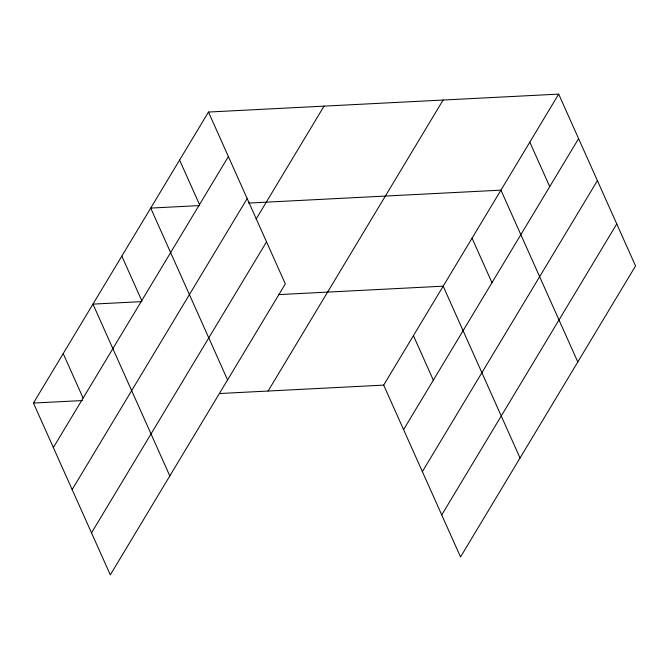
<?xml version="1.0" encoding="UTF-8"?>
<svg xmlns="http://www.w3.org/2000/svg" width="669" height="669" viewBox="0 0 669 669"><rect width="100%" height="100%" fill="white"/><g stroke="black" fill="none" stroke-linecap="round" stroke-linejoin="round"><path stroke-width="1" d="M208.469 112.049L285.329 283.882L110.31 574.88L33.45 403.056L208.469 112.049L558.69 94.12L635.55 265.944L460.531 556.951L383.672 385.118L558.69 94.12M53.361 447.569L228.38 156.563M72.152 489.583L247.17 198.576M256.127 219.064L324.039 106.137M91.519 532.867L266.538 241.869M268.102 391.039L443.112 100.032M403.583 429.632L578.601 138.634M422.373 471.645L597.392 180.647M441.741 514.938L616.759 223.931M199.646 205.575L150.709 208.084L227.577 379.908M248.584 203.075L500.93 190.147L577.79 361.971M141.895 301.61L92.958 304.119L169.817 475.943M278.94 294.594L443.179 286.181L520.039 458.006M33.45 403.056L82.387 400.555M219.432 393.531L383.672 385.118M529.815 142.129L549.726 186.643M472.055 238.164L491.966 282.678M413.425 335.654L433.336 380.168M179.593 160.067L199.504 204.58M121.833 256.102L141.744 300.615M63.204 353.583L83.115 398.097"/></g></svg>
